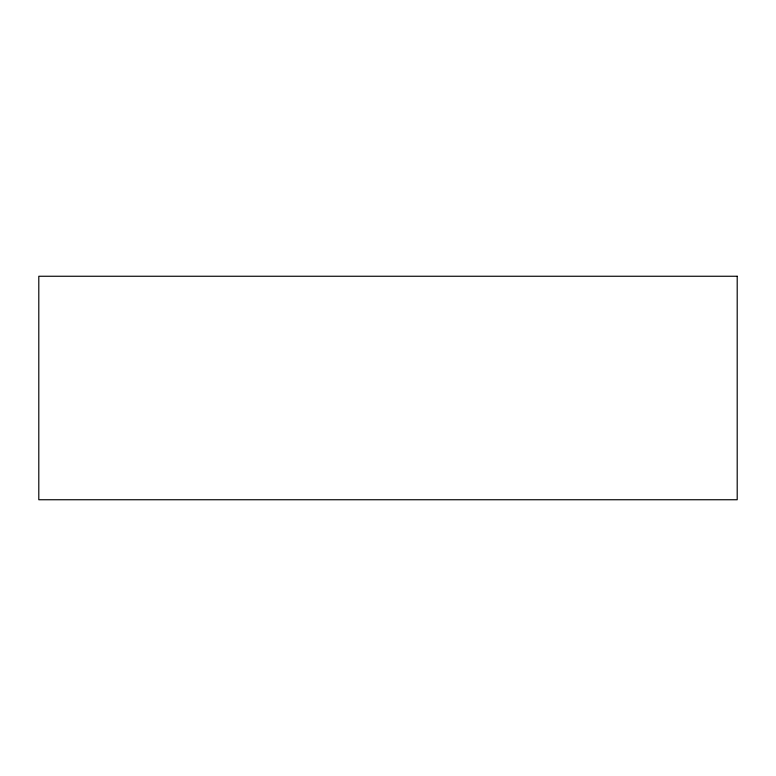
<?xml version="1.0" encoding="UTF-8"?>
<svg xmlns="http://www.w3.org/2000/svg" width="776" height="776" viewBox="0 0 776 776"><rect width="100%" height="100%" fill="white"/><g stroke="black" fill="none" stroke-linecap="round" stroke-linejoin="round"><path stroke-width="1.16" d="M737.2 276.256L38.8 276.256L38.8 499.744L737.2 499.744L737.2 276.256"/></g></svg>
